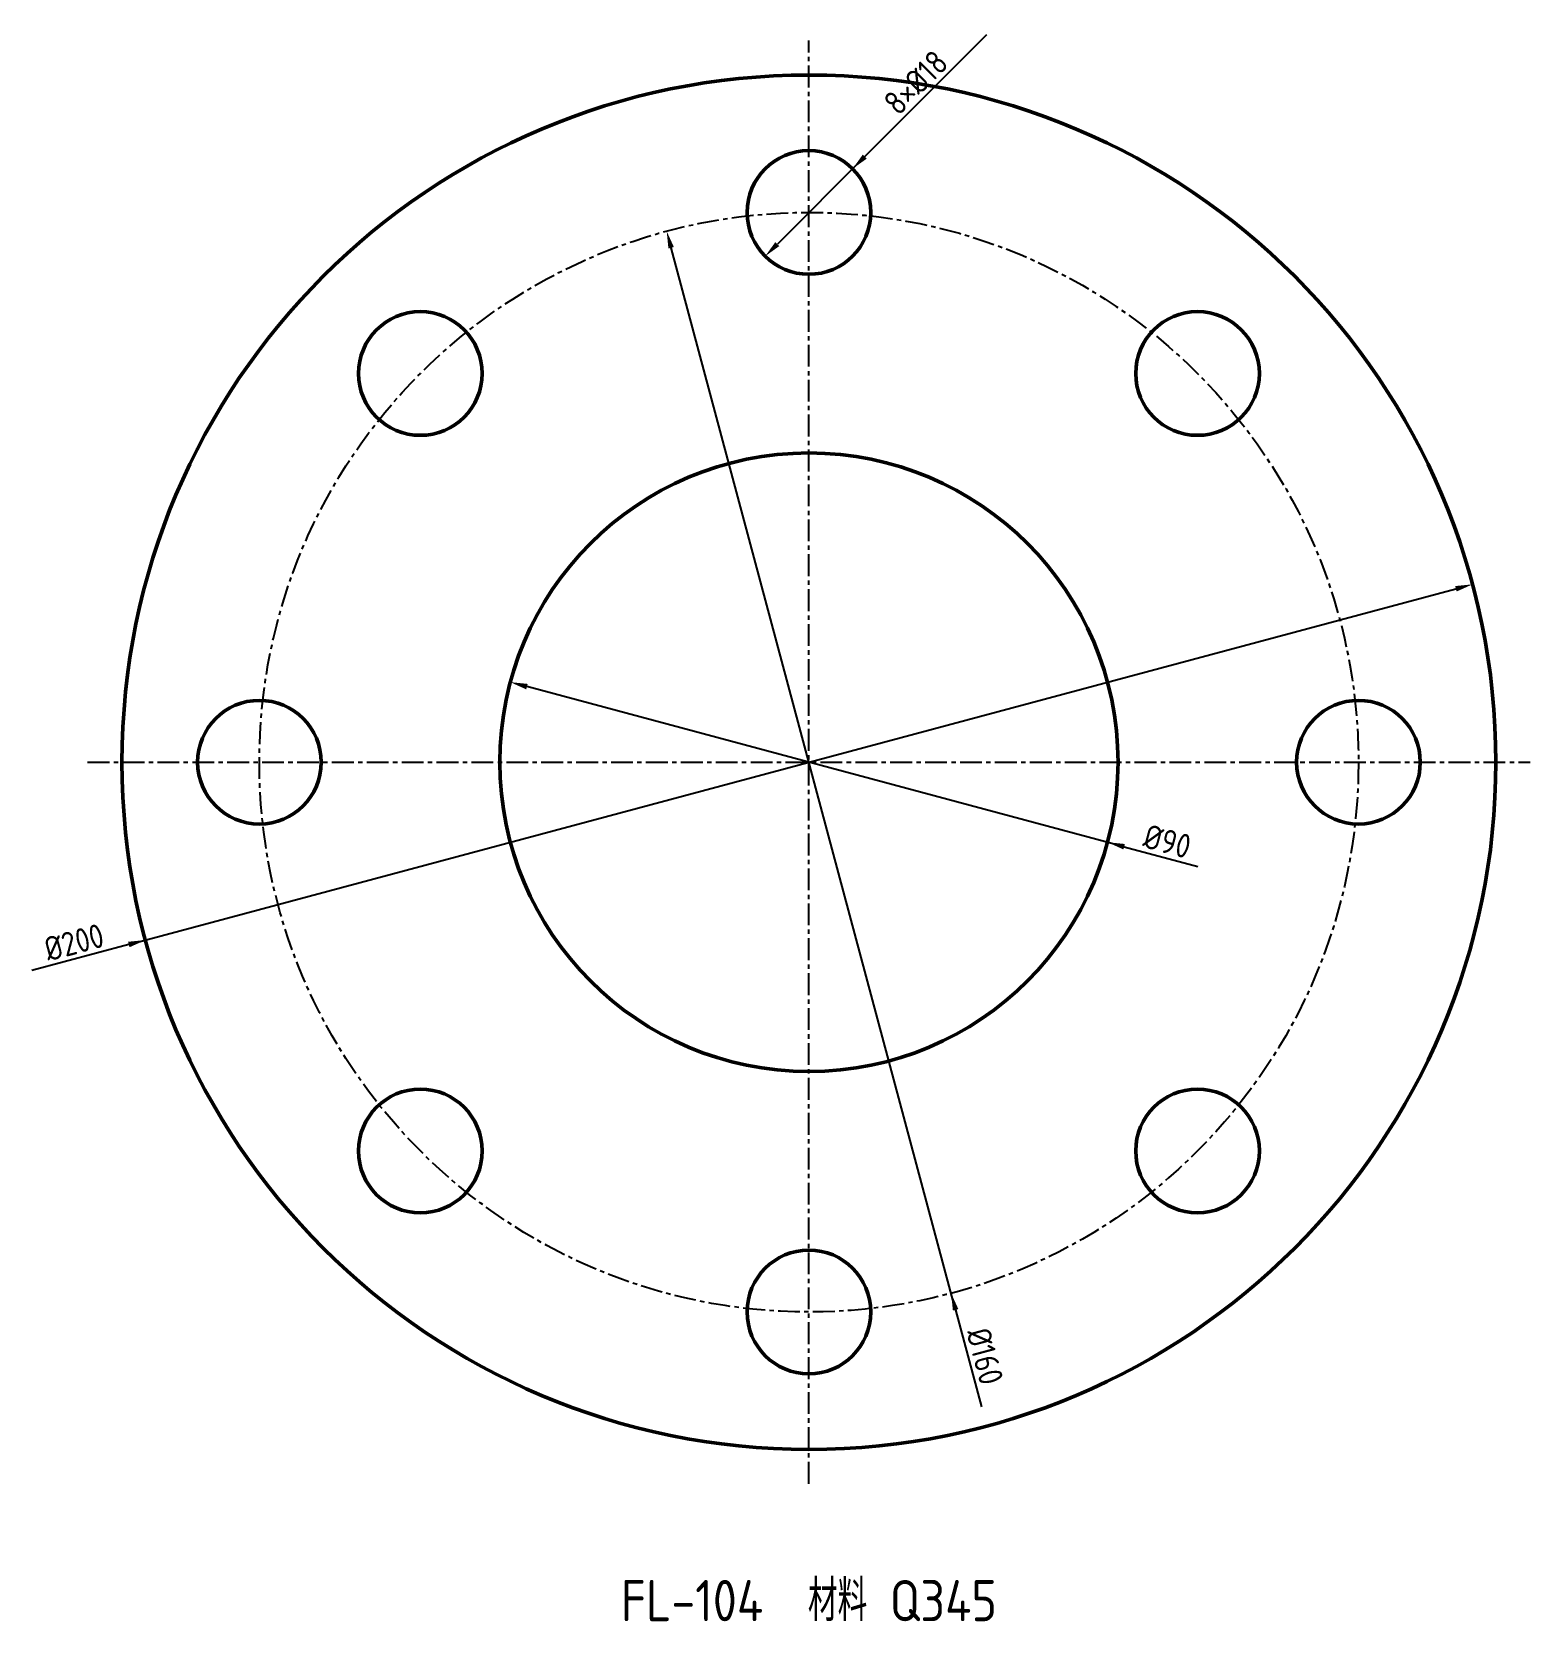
# Model space of a CAD drawing. Header units: millimetres. Extents: x -113 to 105, y -125 to 106.
import ezdxf
from ezdxf.enums import TextEntityAlignment as Align

# ---------------------------------------------------------------- set-up
doc = ezdxf.new("R2010")
doc.units = ezdxf.units.MM
doc.linetypes.add('CENTER', pattern=[5.08, 3.175, -0.635, 0.635, -0.635])
for name, color, linetype, lineweight in [('CENTER', 1, 'CENTER', 25), ('DIM', 3, 'Continuous', 18), ('HOLES', 7, 'Continuous', 50), ('OUTLINE', 7, 'Continuous', 50), ('TEXT', 7, 'Continuous', 25)]:
    doc.layers.add(name, color=color, linetype=linetype, lineweight=lineweight)
doc.styles.add('CN', font='gbenor.shx', dxfattribs={"bigfont": 'gbcbig.shx'})
doc.styles.get("Standard").update_dxf_attribs({"font": 'gbenor.shx', "bigfont": 'gbcbig.shx'})
doc.dimstyles.new('AGENTCAD', dxfattribs={"dimtxt": 3.5, "dimasz": 2.5, "dimexe": 1.25, "dimexo": 0.625, "dimtad": 1, "dimdsep": 46, "dimtxsty": 'Standard', "dimcen": 2.5, "dimazin": 3, "dimtfac": 1, "dimtmove": 0, "dimatfit": 3})

msp = doc.modelspace()

# ---------------------------------------------------------------- linework, layer by layer
at = {"layer": 'CENTER', "linetype": 'CENTER'}
for p, q in [((0, -105), (0, 105)), ((-105, 0), (105, 0))]:
    msp.add_line(p, q, dxfattribs=at)
msp.add_circle((0, 0), 80, dxfattribs=at)
at = {"layer": 'HOLES'}
for centre in [(0, 80), (-56.569, 56.569), (56.569, 56.569), (-80, 0), (80, 0), (-56.569, -56.569), (56.569, -56.569), (0, -80)]:
    msp.add_circle(centre, 9, dxfattribs=at)
at = {"layer": 'OUTLINE'}
for radius in [100, 45]:
    msp.add_circle((0, 0), radius, dxfattribs=at)

# ---------------------------------------------------------------- texts
at = {"layer": 'TEXT', "style": 'CN'}
msp.add_text('FL-104  材料 Q345', height=6, dxfattribs=at).set_placement((0, -125), align=Align.CENTER)

# ---------------------------------------------------------------- dimensions: what is measured, and where the dimension line sits
at = {"layer": 'DIM'}
msp.add_diameter_dim_2p(p1=(-6.364, 73.636), p2=(6.364, 86.364), text='8×%%c18', dimstyle='AGENTCAD', override={"dimtxt": 3.5}, dxfattribs=at).render()
for p1, p2 in [((-20.706, 77.274), (20.706, -77.274)), ((96.593, 25.882), (-96.593, -25.882)), ((-43.467, 11.647), (43.467, -11.647))]:
    msp.add_diameter_dim_2p(p1=p1, p2=p2, dimstyle='AGENTCAD', override={"dimtxt": 3.5}, dxfattribs=at).render()

doc.saveas('drawing.dxf')
